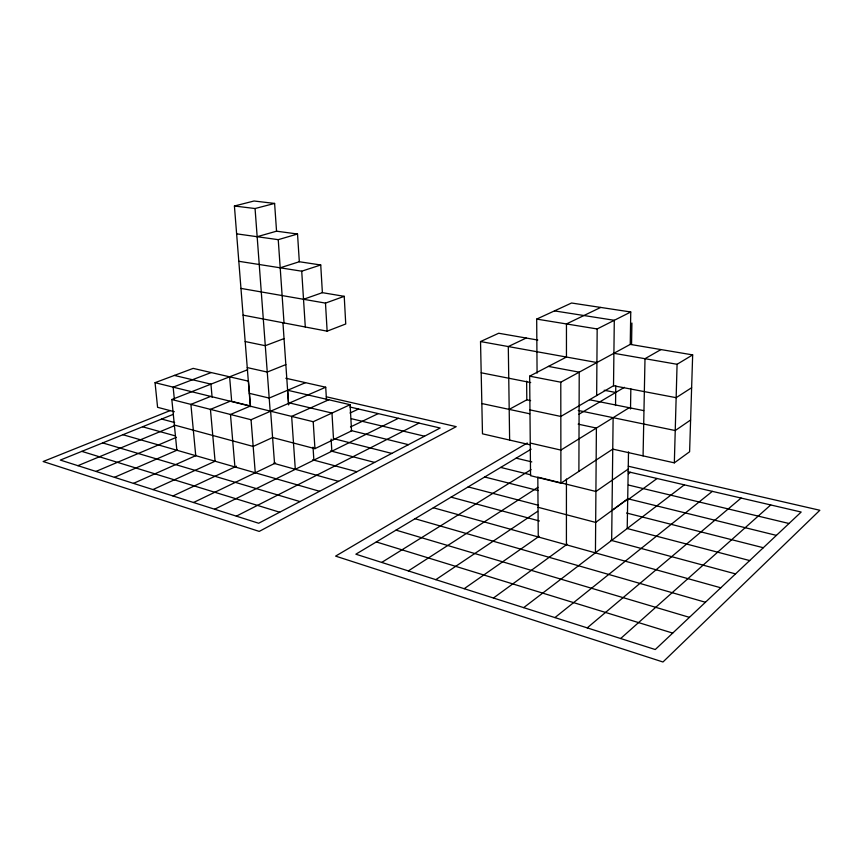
<?xml version="1.0" encoding="UTF-8"?>
<svg xmlns="http://www.w3.org/2000/svg" width="863" height="863" viewBox="0 0 863 863"><rect width="100%" height="100%" fill="white"/><g stroke="black" fill="none" stroke-linecap="round" stroke-linejoin="round"><path stroke-width="1.29" d="M566.419 544.801L566.43 479.03M578.89 471.371L579.224 372.169L548.426 366.408M595.438 552.881L596.398 428.059L578.167 424.154M596.657 395.567L597.174 328.954L630.756 311.985L630.238 344.402L560.788 382.201L529.655 376.16L530.551 475.686L560.918 483.183L612.752 449.116L674.337 462.848L689.602 451.759L692.665 354.898L630.238 344.402M611.662 540.475L613.129 417.681M529.958 409.893L560.831 416.441L613.517 385.75L614.294 320.302L554.467 310.896M615.535 405.534L615.783 385.858M628.512 451.856L627.207 528.512L749.688 560.562M630.508 408.976L630.842 388.835M631.565 344.218L631.91 323.042M643.075 455.88L644.995 358.695L660.961 349.569M674.337 462.848L677.077 364.283L692.665 354.898M620.659 638.523L770.724 504.952M587.228 627.876L741.123 498.059M554.931 617.595L712.342 491.36M523.679 607.638L684.337 484.844M611.943 510.475L627.681 498.997L595.664 522.417L538.037 507.282M493.453 598.016L567.142 544.197M626.743 500.659L657.088 478.501M464.186 588.695L539.105 536.29M628.35 473.873L630.562 472.331M628.242 469.051L595.912 491.479L537.822 477.142L538.253 536.959M690.605 420.001L675.244 430.54L578.253 410.464M435.826 579.666L537.617 511.349M408.35 570.907L537.876 487.347M691.63 387.714L676.15 397.681L613.517 385.75M629.224 407.703L560.874 450.087L530.26 443.064M381.705 562.428L531.079 469.623M531.123 449.181L355.858 554.197L655.254 649.537L801.177 512.039L628.135 471.759M578.944 414.24L624.402 387.325M527.293 442.999L335.599 556.117L662.967 661.997L819.85 510.27L628.307 466.236M509.202 409.386L526.808 399.817L530.616 400.605M529.655 376.16L566.452 357.045L566.452 323.949L600.702 307.433M236.343 516.139L419.04 423.097M214.639 509.224L398.404 418.296M174.369 425.038L253.172 446.441L272.589 437.53L314.941 448.663L351.543 430.896L350.119 404.704L287.606 390.259L288.63 404.93L282.945 322.805M193.517 502.503L275.621 462.989M350.486 426.969L378.253 413.604M526.203 338.026L508.296 346.559L509.634 440.076M172.967 495.955L236.462 466.214M350.022 413.021L358.566 409.019M174.315 411.716L157.584 407.314L155.049 382.676L313.215 421.716L350.119 404.704M537.077 373.129L536.689 319.094L571.565 303.01L630.756 311.985M152.956 489.58L215.48 461.047M529.979 444.769L482.482 433.819L480.529 341.554L498.695 333.247L537.8 340.054M328.771 399.763L291.651 416.387L295.308 469.31M133.463 483.377L196.214 455.448M114.466 477.325L177.422 450.001M176.861 450.238L171.834 399.526L251.047 419.731L325.707 387.217L326.516 400.508M95.955 471.425L176.408 437.325M250.141 406.149L230.475 414.488L234.919 466.937M325.707 387.217L305.502 382.676L269.191 398.07L249.299 393.323M230.173 401.219L210.432 409.375L215.081 461.23M77.907 465.686L174.682 425.61M173.42 414.272L60.313 460.076L258.663 523.248L440.162 428.016L349.936 407.012M210.691 396.408L190.896 404.38L195.739 455.664M170.367 410.508L43.15 461.522L259.213 531.403L456.203 426.656L326.333 396.797M285.858 364.596L267.25 372.061L247.25 367.595M171.834 399.526L247.735 369.698M243.086 315.146L327.142 331.165L345.739 323.981L344.229 296.333L322.384 292.665L303.517 299.288M211.176 372.557L173.15 387.142L174.315 398.943M284.046 338.598L265.286 345.707L245.178 341.543M155.049 382.676L193.172 368.382L248.501 381.187L250.464 405.977L231.683 401.338L229.612 376.818M240.96 288.404L325.48 303.107L344.229 296.333M238.803 261.295L301.716 271.187L320.734 264.984L322.384 292.665M280.195 267.8L299.321 261.737L320.734 264.984M236.624 233.841L278.242 239.666L297.53 234.013L299.321 261.737M257.163 236.71L276.548 231.187L297.53 234.013M250.356 406.689L234.412 206.009L255.06 208.533L274.607 203.431L276.548 231.187M234.412 206.009L254.046 201.003L274.607 203.431M536.689 319.094L597.174 328.954M613.906 353.291L677.077 364.283M480.529 341.554L596.916 362.536M604.176 390.249L615.697 392.482M481.198 372.784L530.702 382.557M589.548 399.763L643.679 410.605M481.845 403.539L529.699 413.776M285.815 378.242L305.534 382.665M174.391 375.427L210.939 384.154L212.104 397.228M289.59 402.945L331.975 413.064L333.539 439.634M351.446 418.717L424.531 436.214M516.15 458.156L531.813 461.91M628.426 485.038L789.019 523.496M351.101 430.551L408.404 444.672M500.68 467.422L530.734 474.833M627.433 498.663L776.409 535.384M334.596 438.889L391.77 453.409M484.693 477.002L538.081 490.551M626.603 513.021L763.313 547.725M330.518 450.885L374.596 462.417M468.167 486.905L538.555 505.319M161.64 419.051L174.65 422.557M312.611 459.785L356.851 471.727M451.069 497.142L539.397 520.982M610.831 540.26L735.535 573.895M142.568 426.775L175.006 435.804M273.636 463.269L338.523 481.338M433.366 507.757L720.788 587.789M122.924 434.725L319.58 491.284M415.038 518.739L705.427 602.255M102.686 442.913L299.979 501.576M396.031 530.13L689.418 617.347M81.823 451.371L279.688 512.223M376.322 541.942L672.709 633.097M251.047 419.731L255.265 472.784M270.626 411.198L274.531 463.517M255.06 208.533L270.151 410.907M278.242 239.666L284.024 322.945M313.215 421.716L314.941 448.663M301.716 271.187L305.297 327.001M313.032 447.163L313.873 460.13M325.48 303.107L327.142 331.165M331.122 439.116L331.845 451.23M526.624 381.166L526.808 399.817M560.788 382.201L560.918 483.183"/></g></svg>
